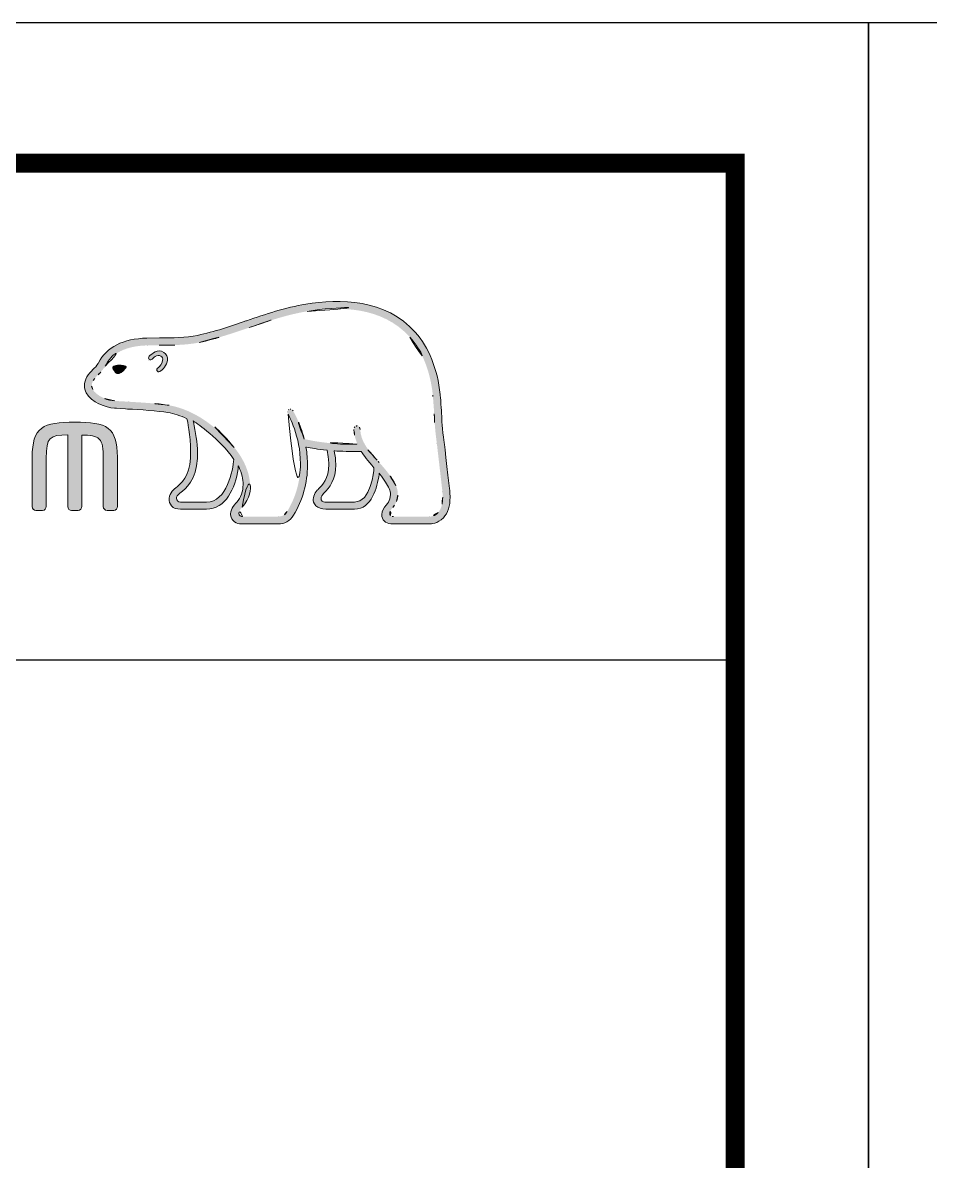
# Model space of a CAD drawing. Extents: x 16296675204 to 16296683393, y -37409618576 to -37409617244.
# Drawn here: x 16296678612.6 to 16296678684.2, y -37409617516.8 to -37409617427 of the extents above; entities that cross this region are included whole.
import ezdxf

# ---------------------------------------------------------------- set-up
doc = ezdxf.new("R2010")
doc.units = 0
doc.header["$LTSCALE"] = 10
doc.header["$MEASUREMENT"] = 0
doc.layers.get('0').update_dxf_attribs({"linetype": 'CONTINUOUS'})
doc.layers.add('레이어 1', color=7, linetype='CONTINUOUS', lineweight=0)

msp = doc.modelspace()

# ---------------------------------------------------------------- hatches: boundary and pattern name
at = {"layer": '레이어 1'}
h = msp.add_hatch(color=5, dxfattribs=at)
h.dxf.hatch_style = 1
edge = h.paths.add_edge_path(flags=16)
edge.add_spline(control_points=[(16296678645.336269, -37409617465.616783), (16296678645.05274, -37409617465.930649), (16296678644.69644, -37409617465.933456), (16296678644.681021, -37409617465.933456), (16296678644.681021, -37409617465.933456), (16296678641.826811, -37409617465.933456), (16296678641.826811, -37409617465.933456), (16296678641.721939, -37409617465.933456), (16296678641.641809, -37409617465.907173), (16296678641.58992, -37409617465.855942), (16296678641.54661, -37409617465.813507), (16296678641.52557, -37409617465.748993), (16296678641.52557, -37409617465.669029), (16296678641.52557, -37409617465.508072), (16296678641.643061, -37409617465.360077), (16296678641.767891, -37409617465.20298), (16296678641.883619, -37409617465.054298), (16296678641.993561, -37409617464.913322), (16296678642.055111, -37409617464.740082), (16296678642.21133, -37409617464.319618), (16296678642.19537, -37409617463.871094), (16296678642.00881, -37409617463.475868), (16296678641.671789, -37409617462.760818), (16296678641.171749, -37409617462.199028), (16296678640.687099, -37409617461.656174), (16296678640.687099, -37409617461.656174), (16296678640.52297, -37409617461.475922), (16296678640.52297, -37409617461.474167), (16296678639.892969, -37409617460.772118), (16296678639.241911, -37409617460.04583), (16296678639.19055, -37409617459.061127), (16296678639.178801, -37409617458.866142), (16296678639.08868, -37409617458.748306), (16296678638.96331, -37409617458.753578), (16296678638.96331, -37409617458.753578), (16296678638.77866, -37409617458.842293), (16296678638.774639, -37409617458.842293), (16296678638.724661, -37409617458.897362), (16296678638.696791, -37409617458.979393), (16296678638.696791, -37409617459.073753), (16296678638.696791, -37409617459.073753), (16296678638.69837, -37409617459.107048), (16296678638.69837, -37409617459.107407), (16296678638.723619, -37409617459.463364), (16296678638.808479, -37409617459.81263), (16296678638.957701, -37409617460.175217), (16296678638.957701, -37409617460.175217), (16296678638.97226, -37409617460.211723), (16296678638.97226, -37409617460.211723), (16296678638.97226, -37409617460.211723), (16296678638.933661, -37409617460.213097), (16296678638.933661, -37409617460.213097), (16296678637.101339, -37409617460.285713), (16296678635.304979, -37409617459.939934), (16296678634.77668, -37409617459.81263), (16296678634.45088, -37409617458.501778), (16296678633.92243, -37409617457.63279), (16296678633.89962, -37409617457.59597), (16296678633.858589, -37409617457.527939), (16296678633.793011, -37409617457.47567), (16296678633.729891, -37409617457.457443), (16296678633.729891, -37409617457.457443), (16296678633.575581, -37409617457.480583), (16296678633.55665, -37409617457.48304), (16296678633.54368, -37409617457.502327), (16296678633.51668, -37409617457.538803), (16296678633.45706, -37409617457.618767), (16296678633.45706, -37409617457.618767), (16296678633.449711, -37409617457.68293), (16296678633.449711, -37409617457.68293), (16296678633.449711, -37409617457.68293), (16296678633.49843, -37409617457.855461), (16296678633.49843, -37409617457.855461), (16296678633.53842, -37409617457.924553), (16296678634.47929, -37409617459.572769), (16296678634.47929, -37409617461.755783), (16296678634.47929, -37409617463.102386), (16296678634.12545, -37409617464.372902), (16296678633.427601, -37409617465.531578), (16296678633.260851, -37409617465.809647), (16296678633.041149, -37409617465.933456), (16296678632.714319, -37409617465.933456), (16296678632.714319, -37409617465.933456), (16296678629.90077, -37409617465.933456), (16296678629.90077, -37409617465.933456), (16296678629.807501, -37409617465.933456), (16296678629.612869, -37409617465.867867), (16296678629.612869, -37409617465.664467), (16296678629.612869, -37409617465.552254), (16296678629.71685, -37409617465.368141), (16296678629.8901, -37409617465.174217), (16296678631.06259, -37409617463.868637), (16296678630.386141, -37409617461.829399), (16296678629.261669, -37409617460.485939), (16296678628.175591, -37409617459.19017), (16296678626.40307, -37409617457.559486), (16296678624.12714, -37409617457.154442), (16296678623.32057, -37409617457.013489), (16296678621.995171, -37409617456.934937), (16296678620.92469, -37409617456.871437), (16296678620.92469, -37409617456.871437), (16296678619.84267, -37409617456.807266), (16296678619.84267, -37409617456.807266), (16296678619.287359, -37409617456.764839), (16296678618.369631, -37409617456.423286), (16296678618.090309, -37409617455.894432), (16296678617.9723, -37409617455.675262), (16296678617.98563, -37409617455.452942), (16296678618.1336, -37409617455.197304), (16296678618.226721, -37409617455.043007), (16296678618.354549, -37409617454.910439), (16296678618.515341, -37409617454.749107), (16296678618.693119, -37409617454.569221), (16296678618.876011, -37409617454.383011), (16296678619.0184, -37409617454.137527), (16296678619.0184, -37409617454.137527), (16296678619.05924, -37409617454.060738), (16296678619.05924, -37409617454.060738), (16296678619.602631, -37409617453.021309), (16296678620.722, -37409617452.472481), (16296678622.387581, -37409617452.428307), (16296678622.387581, -37409617452.428307), (16296678623.326891, -37409617452.417793), (16296678623.326891, -37409617452.417793), (16296678624.35824, -37409617452.412529), (16296678625.528481, -37409617452.406563), (16296678626.49003, -37409617452.199654), (16296678627.840509, -37409617451.909286), (16296678629.195379, -37409617451.446388), (16296678630.391041, -37409617451.038902), (16296678630.391041, -37409617451.038902), (16296678630.42926, -37409617451.026283), (16296678630.42926, -37409617451.026283), (16296678631.908091, -37409617450.520592), (16296678633.43742, -37409617449.997704), (16296678635.000759, -37409617449.743134), (16296678637.50271, -37409617449.328972), (16296678640.93852, -37409617449.342644), (16296678643.10014, -37409617451.769371), (16296678644.099251, -37409617452.892937), (16296678644.71468, -37409617454.438057), (16296678644.9265, -37409617456.362968), (16296678644.9265, -37409617456.362968), (16296678644.91844, -37409617456.356651), (16296678644.911051, -37409617456.349998), (16296678644.92824, -37409617456.388191), (16296678644.94438, -37409617456.60424), (16296678645.033449, -37409617457.828819), (16296678645.05905, -37409617458.41761), (16296678645.086069, -37409617459.02639), (16296678645.24, -37409617460.155952), (16296678645.24, -37409617460.155952), (16296678645.67626, -37409617463.933487), (16296678645.67626, -37409617463.933487), (16296678645.67626, -37409617463.933487), (16296678645.702209, -37409617464.392563), (16296678645.702209, -37409617464.392563), (16296678645.702209, -37409617464.934723), (16296678645.57947, -37409617465.346764), (16296678645.336269, -37409617465.616783)], knot_values=[0, 0, 0, 0, 1, 1, 1, 2, 2, 2, 3, 3, 3, 4, 4, 4, 5, 5, 5, 6, 6, 6, 7, 7, 7, 8, 8, 8, 9, 9, 9, 10, 10, 10, 11, 11, 11, 12, 12, 12, 13, 13, 13, 14, 14, 14, 15, 15, 15, 16, 16, 16, 17, 17, 17, 18, 18, 18, 19, 19, 19, 20, 20, 20, 21, 21, 21, 22, 22, 22, 23, 23, 23, 24, 24, 24, 25, 25, 25, 26, 26, 26, 27, 27, 27, 28, 28, 28, 29, 29, 29, 30, 30, 30, 31, 31, 31, 32, 32, 32, 33, 33, 33, 34, 34, 34, 35, 35, 35, 36, 36, 36, 37, 37, 37, 38, 38, 38, 39, 39, 39, 40, 40, 40, 41, 41, 41, 42, 42, 42, 43, 43, 43, 44, 44, 44, 45, 45, 45, 46, 46, 46, 47, 47, 47, 48, 48, 48, 49, 49, 49, 50, 50, 50, 51, 51, 51, 52, 52, 52, 53, 53, 53, 53], degree=3, periodic=0)
edge = h.paths.add_edge_path(flags=16)
edge.add_spline(control_points=[(16296678638.738171, -37409617464.800392), (16296678638.738171, -37409617464.800392), (16296678636.409809, -37409617464.800392), (16296678636.409809, -37409617464.800392), (16296678636.237619, -37409617464.800392), (16296678636.101561, -37409617464.662933), (16296678636.101561, -37409617464.487572), (16296678636.101561, -37409617464.365196), (16296678636.207821, -37409617464.209503), (16296678636.3083, -37409617464.102531), (16296678636.7819, -37409617463.649101), (16296678637.26635, -37409617463.024887), (16296678637.26635, -37409617461.839928), (16296678637.26635, -37409617461.839928), (16296678637.23637, -37409617461.301628), (16296678637.23637, -37409617461.299538), (16296678637.23637, -37409617461.299538), (16296678637.150789, -37409617460.775948), (16296678637.150789, -37409617460.775948), (16296678637.150789, -37409617460.775948), (16296678637.144831, -37409617460.742973), (16296678637.144831, -37409617460.742973), (16296678637.144831, -37409617460.742973), (16296678637.17919, -37409617460.745453), (16296678637.17919, -37409617460.745453), (16296678637.613359, -37409617460.776649), (16296678638.458151, -37409617460.823647), (16296678639.264721, -37409617460.785423), (16296678639.469509, -37409617461.111214), (16296678639.799509, -37409617461.530273), (16296678640.281349, -37409617462.088562), (16296678640.259239, -37409617462.36631), (16296678640.029209, -37409617464.800392), (16296678638.738171, -37409617464.800392)], knot_values=[0, 0, 0, 0, 1, 1, 1, 2, 2, 2, 3, 3, 3, 4, 4, 4, 5, 5, 5, 6, 6, 6, 7, 7, 7, 8, 8, 8, 9, 9, 9, 10, 10, 10, 11, 11, 11, 11], degree=3, periodic=0)
edge = h.paths.add_edge_path(flags=16)
edge.add_spline(control_points=[(16296678627.054979, -37409617464.800392), (16296678627.054979, -37409617464.800392), (16296678625.011209, -37409617464.800392), (16296678625.011209, -37409617464.800392), (16296678624.857969, -37409617464.800392), (16296678624.69313, -37409617464.674141), (16296678624.69313, -37409617464.487572), (16296678624.69313, -37409617464.374329), (16296678624.78816, -37409617464.234039), (16296678624.96142, -37409617464.09481), (16296678625.478661, -37409617463.682762), (16296678626.262449, -37409617463.059242), (16296678626.347309, -37409617461.33773), (16296678626.347309, -37409617461.33773), (16296678626.359051, -37409617460.868172), (16296678626.359051, -37409617460.868172), (16296678626.359051, -37409617460.135963), (16296678626.191259, -37409617459.2519), (16296678626.032061, -37409617458.461807), (16296678626.032061, -37409617458.461807), (16296678626.00609, -37409617458.381157), (16296678626.00609, -37409617458.381157), (16296678626.00609, -37409617458.381157), (16296678626.07308, -37409617458.433403), (16296678626.07308, -37409617458.433403), (16296678626.37781, -37409617458.62101), (16296678628.04707, -37409617459.752312), (16296678629.231689, -37409617461.423683), (16296678629.13349, -37409617462.214813), (16296678628.68742, -37409617464.800392), (16296678627.054979, -37409617464.800392)], knot_values=[0, 0, 0, 0, 1, 1, 1, 2, 2, 2, 3, 3, 3, 4, 4, 4, 5, 5, 5, 6, 6, 6, 7, 7, 7, 8, 8, 8, 9, 9, 9, 10, 10, 10, 10], degree=3, periodic=0)
edge = h.paths.add_edge_path()
edge.add_spline(control_points=[(16296678646.253139, -37409617463.87635), (16296678646.25242, -37409617463.871094), (16296678645.818979, -37409617460.0774), (16296678645.818979, -37409617460.0774), (16296678645.658529, -37409617458.943642), (16296678645.635389, -37409617458.339058), (16296678645.614531, -37409617457.803223), (16296678645.614531, -37409617457.803223), (16296678645.50724, -37409617456.305443), (16296678645.50724, -37409617456.30439), (16296678645.27894, -37409617454.254311), (16296678644.61545, -37409617452.598381), (16296678643.534281, -37409617451.387466), (16296678641.19874, -37409617448.763298), (16296678637.55286, -37409617448.735588), (16296678634.904499, -37409617449.172203), (16296678633.28031, -37409617449.440826), (16296678631.72784, -37409617449.970734), (16296678630.2269, -37409617450.484123), (16296678630.2269, -37409617450.484123), (16296678630.17853, -37409617450.501289), (16296678630.17853, -37409617450.501289), (16296678629.00515, -37409617450.901413), (16296678627.67359, -37409617451.356972), (16296678626.366949, -37409617451.635384), (16296678625.46921, -37409617451.827217), (16296678624.344919, -37409617451.835991), (16296678623.35177, -37409617451.841263), (16296678623.35177, -37409617451.841263), (16296678622.368811, -37409617451.853172), (16296678622.368811, -37409617451.853172), (16296678620.48004, -37409617451.899818), (16296678619.193541, -37409617452.553864), (16296678618.543739, -37409617453.796318), (16296678618.543739, -37409617453.796318), (16296678618.51446, -37409617453.849953), (16296678618.51446, -37409617453.849953), (16296678618.406969, -37409617454.038292), (16296678618.247589, -37409617454.198196), (16296678618.10486, -37409617454.341293), (16296678617.94758, -37409617454.499786), (16296678617.770309, -37409617454.677567), (16296678617.634951, -37409617454.907623), (16296678617.499041, -37409617455.138039), (16296678617.4305, -37409617455.371582), (16296678617.4305, -37409617455.600922), (16296678617.4305, -37409617455.7938), (16296678617.47888, -37409617455.98317), (16296678617.57604, -37409617456.164124), (16296678617.97756, -37409617456.92231), (16296678619.1229, -37409617457.331543), (16296678619.80636, -37409617457.380287), (16296678619.80636, -37409617457.380287), (16296678620.812469, -37409617457.44342), (16296678620.8365, -37409617457.445518), (16296678621.84244, -37409617457.502327), (16296678623.220091, -37409617457.581932), (16296678624.024389, -37409617457.723961), (16296678624.494671, -37409617457.807083), (16296678625.0291, -37409617457.975754), (16296678625.52145, -37409617458.207558), (16296678625.55652, -37409617458.335213), (16296678625.81216, -37409617459.471779), (16296678625.81216, -37409617460.868881), (16296678625.81216, -37409617460.868881), (16296678625.8013, -37409617461.312157), (16296678625.8013, -37409617461.312157), (16296678625.727131, -37409617462.785362), (16296678625.08486, -37409617463.300163), (16296678624.614241, -37409617463.676804), (16296678624.56653, -37409617463.714333), (16296678624.147129, -37409617464.062553), (16296678624.116961, -37409617464.481621), (16296678624.095579, -37409617464.718681), (16296678624.16342, -37409617464.934723), (16296678624.30739, -37409617465.090057), (16296678624.46343, -37409617465.258377), (16296678624.70068, -37409617465.34359), (16296678625.011209, -37409617465.34359), (16296678625.011209, -37409617465.34359), (16296678627.054979, -37409617465.34359), (16296678627.054979, -37409617465.34359), (16296678628.584681, -37409617465.34359), (16296678629.34144, -37409617463.696449), (16296678629.571659, -37409617462.153427), (16296678629.571659, -37409617462.153427), (16296678629.576401, -37409617461.936363), (16296678629.576401, -37409617461.936363), (16296678629.576401, -37409617461.936363), (16296678629.63954, -37409617462.045067), (16296678629.63954, -37409617462.045067), (16296678629.83572, -37409617462.481667), (16296678629.953751, -37409617463.003487), (16296678629.953751, -37409617463.396591), (16296678629.953751, -37409617463.948227), (16296678629.782949, -37409617464.430077), (16296678629.458561, -37409617464.789162), (16296678629.37669, -37409617464.870193), (16296678628.967621, -37409617465.294151), (16296678628.967621, -37409617465.71743), (16296678628.967621, -37409617465.71743), (16296678628.9713, -37409617465.787216), (16296678628.9713, -37409617465.787216), (16296678629.029329, -37409617466.2873), (16296678629.434019, -37409617466.510674), (16296678629.80995, -37409617466.510674), (16296678629.80995, -37409617466.510674), (16296678632.714319, -37409617466.510674), (16296678632.714319, -37409617466.510674), (16296678633.238581, -37409617466.510674), (16296678633.65641, -37409617466.274651), (16296678633.92486, -37409617465.829308), (16296678634.66395, -37409617464.602257), (16296678635.038469, -37409617463.269661), (16296678635.038469, -37409617461.869728), (16296678635.038469, -37409617461.432777), (16296678634.997259, -37409617460.966377), (16296678634.916599, -37409617460.48243), (16296678634.916599, -37409617460.48243), (16296678634.90959, -37409617460.443863), (16296678634.90959, -37409617460.443863), (16296678634.90959, -37409617460.443863), (16296678634.94816, -37409617460.451927), (16296678634.94816, -37409617460.451927), (16296678635.297609, -37409617460.5196), (16296678635.85976, -37409617460.617088), (16296678636.554449, -37409617460.692131), (16296678636.554449, -37409617460.692131), (16296678636.57464, -37409617460.694603), (16296678636.57464, -37409617460.694603), (16296678636.57464, -37409617460.694603), (16296678636.6681, -37409617461.226936), (16296678636.6681, -37409617461.226936), (16296678636.6681, -37409617461.226936), (16296678636.688589, -37409617461.353172), (16296678636.688589, -37409617461.355278), (16296678636.688589, -37409617461.355278), (16296678636.716311, -37409617461.826263), (16296678636.716311, -37409617461.826263), (16296678636.716311, -37409617462.956512), (16296678636.20289, -37409617463.448158), (16296678635.92692, -37409617463.711868), (16296678635.92305, -37409617463.715393), (16296678635.53801, -37409617464.106728), (16296678635.496281, -37409617464.453911), (16296678635.496281, -37409617464.453911), (16296678635.48295, -37409617464.560532), (16296678635.48295, -37409617464.560532), (16296678635.48295, -37409617464.669594), (16296678635.511, -37409617464.883507), (16296678635.701771, -37409617465.080597), (16296678635.869761, -37409617465.255592), (16296678636.129789, -37409617465.34359), (16296678636.475559, -37409617465.34359), (16296678636.475559, -37409617465.34359), (16296678638.738171, -37409617465.34359), (16296678638.738171, -37409617465.34359), (16296678640.11232, -37409617465.34359), (16296678640.525949, -37409617463.596497), (16296678640.692699, -37409617462.617393), (16296678640.692699, -37409617462.617393), (16296678640.70043, -37409617462.516403), (16296678640.70043, -37409617462.516403), (16296678640.70043, -37409617462.516403), (16296678640.75477, -37409617462.590393), (16296678640.75477, -37409617462.590393), (16296678641.07163, -37409617462.995079), (16296678641.349529, -37409617463.445), (16296678641.483299, -37409617463.724861), (16296678641.553619, -37409617463.870377), (16296678641.591499, -37409617464.032051), (16296678641.591499, -37409617464.194069), (16296678641.591499, -37409617464.194069), (16296678641.5403, -37409617464.521599), (16296678641.5403, -37409617464.521599), (16296678641.48735, -37409617464.699387), (16296678641.366011, -37409617464.863167), (16296678641.247311, -37409617465.021683), (16296678641.073179, -37409617465.247864), (16296678640.893629, -37409617465.482468), (16296678640.893629, -37409617465.767227), (16296678640.893629, -37409617465.767227), (16296678640.91048, -37409617465.923981), (16296678640.91048, -37409617465.923981), (16296678640.993219, -37409617466.302017), (16296678641.299561, -37409617466.510674), (16296678641.772449, -37409617466.510674), (16296678641.772449, -37409617466.510674), (16296678644.679621, -37409617466.510674), (16296678644.679621, -37409617466.510674), (16296678644.743429, -37409617466.510674), (16296678645.31155, -37409617466.496651), (16296678645.75655, -37409617466.01516), (16296678646.11179, -37409617465.63047), (16296678646.28434, -37409617465.101624), (16296678646.28434, -37409617464.399559), (16296678646.28434, -37409617464.399559), (16296678646.253481, -37409617463.878799), (16296678646.253139, -37409617463.87635)], knot_values=[0, 0, 0, 0, 1, 1, 1, 2, 2, 2, 3, 3, 3, 4, 4, 4, 5, 5, 5, 6, 6, 6, 7, 7, 7, 8, 8, 8, 9, 9, 9, 10, 10, 10, 11, 11, 11, 12, 12, 12, 13, 13, 13, 14, 14, 14, 15, 15, 15, 16, 16, 16, 17, 17, 17, 18, 18, 18, 19, 19, 19, 20, 20, 20, 21, 21, 21, 22, 22, 22, 23, 23, 23, 24, 24, 24, 25, 25, 25, 26, 26, 26, 27, 27, 27, 28, 28, 28, 29, 29, 29, 30, 30, 30, 31, 31, 31, 32, 32, 32, 33, 33, 33, 34, 34, 34, 35, 35, 35, 36, 36, 36, 37, 37, 37, 38, 38, 38, 39, 39, 39, 40, 40, 40, 41, 41, 41, 42, 42, 42, 43, 43, 43, 44, 44, 44, 45, 45, 45, 46, 46, 46, 47, 47, 47, 48, 48, 48, 49, 49, 49, 50, 50, 50, 51, 51, 51, 52, 52, 52, 53, 53, 53, 54, 54, 54, 55, 55, 55, 56, 56, 56, 57, 57, 57, 58, 58, 58, 59, 59, 59, 60, 60, 60, 61, 61, 61, 62, 62, 62, 63, 63, 63, 64, 64, 64, 65, 65, 65, 66, 66, 66, 66], degree=3, periodic=0)
edge = h.paths.add_edge_path(flags=0)
edge.add_spline(control_points=[(16296678619.75692, -37409617454.065277), (16296678619.75692, -37409617454.065277), (16296678620.17985, -37409617453.874168), (16296678620.703779, -37409617454.076157), (16296678620.703779, -37409617454.076157), (16296678620.768641, -37409617454.103859), (16296678620.68413, -37409617454.22345), (16296678620.42901, -37409617454.566406), (16296678620.17757, -37409617454.640419), (16296678620.17757, -37409617454.640419), (16296678620.17757, -37409617454.640419), (16296678619.995399, -37409617454.704582), (16296678619.893, -37409617454.580437), (16296678619.68609, -37409617454.337784), (16296678619.679779, -37409617454.196449), (16296678619.679779, -37409617454.196449), (16296678619.679779, -37409617454.196449), (16296678619.658381, -37409617454.091591), (16296678619.75692, -37409617454.065277)], knot_values=[0, 0, 0, 0, 1, 1, 1, 2, 2, 2, 3, 3, 3, 4, 4, 4, 5, 5, 5, 6, 6, 6, 6], degree=3, periodic=0)
edge = h.paths.add_edge_path(flags=0)
edge.add_spline(control_points=[(16296678622.54784, -37409617453.287483), (16296678622.484529, -37409617453.35656), (16296678622.47963, -37409617453.471588), (16296678622.54784, -37409617453.532249), (16296678622.61307, -37409617453.591164), (16296678622.726151, -37409617453.575737), (16296678622.78928, -37409617453.50631), (16296678622.82295, -37409617453.471588), (16296678623.17013, -37409617453.059532), (16296678623.46961, -37409617453.270287), (16296678623.57901, -37409617453.348846), (16296678623.62426, -37409617453.460373), (16296678623.60813, -37409617453.604477), (16296678623.582529, -37409617453.835579), (16296678623.38212, -37409617454.097908), (16296678623.24202, -37409617454.187683), (16296678623.163639, -37409617454.235367), (16296678623.111919, -37409617454.337784), (16296678623.14908, -37409617454.42054), (16296678623.185909, -37409617454.502937), (16296678623.29076, -37409617454.527496), (16296678623.37492, -37409617454.488213), (16296678623.62565, -37409617454.368279), (16296678623.941811, -37409617453.967796), (16296678623.985121, -37409617453.59433), (16296678624.013861, -37409617453.334122), (16296678623.897091, -37409617453.121597), (16296678623.689131, -37409617452.978188), (16296678623.24202, -37409617452.660812), (16296678622.73527, -37409617453.085472), (16296678622.54784, -37409617453.287483)], knot_values=[0, 0, 0, 0, 1, 1, 1, 2, 2, 2, 3, 3, 3, 4, 4, 4, 5, 5, 5, 6, 6, 6, 7, 7, 7, 8, 8, 8, 9, 9, 9, 10, 10, 10, 10], degree=3, periodic=0)
edge = h.paths.add_edge_path(flags=0)
edge.add_spline(control_points=[(16296678622.490669, -37409617453.59713), (16296678622.490669, -37409617453.59713), (16296678622.490669, -37409617453.59713), (16296678622.490669, -37409617453.59713), (16296678622.490669, -37409617453.59713), (16296678622.490669, -37409617453.59713), (16296678622.490669, -37409617453.59713)], knot_values=[0, 0, 0, 0, 1, 1, 1, 2, 2, 2, 2], degree=3, periodic=0)
h = msp.add_hatch(color=5, dxfattribs=at)
h.dxf.hatch_style = 2
edge = h.paths.add_edge_path()
edge.add_spline(control_points=[(16296678622.54784, -37409617453.287483), (16296678622.484529, -37409617453.35656), (16296678622.47963, -37409617453.471588), (16296678622.54784, -37409617453.532249), (16296678622.61307, -37409617453.591164), (16296678622.726151, -37409617453.575737), (16296678622.78928, -37409617453.50631), (16296678622.82295, -37409617453.471588), (16296678623.17013, -37409617453.059532), (16296678623.46961, -37409617453.270287), (16296678623.57901, -37409617453.348846), (16296678623.62426, -37409617453.460373), (16296678623.60813, -37409617453.604477), (16296678623.582529, -37409617453.835579), (16296678623.38212, -37409617454.097908), (16296678623.24202, -37409617454.187683), (16296678623.163639, -37409617454.235367), (16296678623.111919, -37409617454.337784), (16296678623.14908, -37409617454.42054), (16296678623.185909, -37409617454.502937), (16296678623.29076, -37409617454.527496), (16296678623.37492, -37409617454.488213), (16296678623.62565, -37409617454.368279), (16296678623.941811, -37409617453.967796), (16296678623.985121, -37409617453.59433), (16296678624.013861, -37409617453.334122), (16296678623.897091, -37409617453.121597), (16296678623.689131, -37409617452.978188), (16296678623.24202, -37409617452.660812), (16296678622.73527, -37409617453.085472), (16296678622.54784, -37409617453.287483)], knot_values=[0, 0, 0, 0, 1, 1, 1, 2, 2, 2, 3, 3, 3, 4, 4, 4, 5, 5, 5, 6, 6, 6, 7, 7, 7, 8, 8, 8, 9, 9, 9, 10, 10, 10, 10], degree=3, periodic=0)
h = msp.add_hatch(color=5, dxfattribs=at)
h.dxf.hatch_style = 2
edge = h.paths.add_edge_path()
edge.add_spline(control_points=[(16296678619.75692, -37409617454.065277), (16296678619.75692, -37409617454.065277), (16296678620.17985, -37409617453.874168), (16296678620.703779, -37409617454.076157), (16296678620.703779, -37409617454.076157), (16296678620.768641, -37409617454.103859), (16296678620.68413, -37409617454.22345), (16296678620.42901, -37409617454.566406), (16296678620.17757, -37409617454.640419), (16296678620.17757, -37409617454.640419), (16296678620.17757, -37409617454.640419), (16296678619.995399, -37409617454.704582), (16296678619.893, -37409617454.580437), (16296678619.68609, -37409617454.337784), (16296678619.679779, -37409617454.196449), (16296678619.679779, -37409617454.196449), (16296678619.679779, -37409617454.196449), (16296678619.658381, -37409617454.091591), (16296678619.75692, -37409617454.065277)], knot_values=[0, 0, 0, 0, 1, 1, 1, 2, 2, 2, 3, 3, 3, 4, 4, 4, 5, 5, 5, 6, 6, 6, 6], degree=3, periodic=0)
h = msp.add_hatch(color=5, dxfattribs=at)
h.dxf.hatch_style = 2
edge = h.paths.add_edge_path()
edge.add_spline(control_points=[(16296678613.311741, -37409617461.239906), (16296678613.311741, -37409617461.239906), (16296678613.311741, -37409617465.139519), (16296678613.311741, -37409617465.139519), (16296678613.311741, -37409617465.308167), (16296678613.444281, -37409617465.44529), (16296678613.607, -37409617465.44529), (16296678613.607, -37409617465.44529), (16296678614.128811, -37409617465.44529), (16296678614.128811, -37409617465.44529), (16296678614.31292, -37409617465.44529), (16296678614.42304, -37409617465.290298), (16296678614.42304, -37409617465.139519), (16296678614.42304, -37409617465.139519), (16296678614.42304, -37409617461.336342), (16296678614.42304, -37409617461.336342), (16296678614.42304, -37409617459.659378), (16296678614.707451, -37409617459.496323), (16296678616.125601, -37409617459.492447), (16296678616.125601, -37409617459.595573), (16296678616.125601, -37409617465.139519), (16296678616.125601, -37409617465.139519), (16296678616.125601, -37409617465.314499), (16296678616.251499, -37409617465.44529), (16296678616.418421, -37409617465.44529), (16296678616.418421, -37409617465.44529), (16296678616.931129, -37409617465.44529), (16296678616.931129, -37409617465.44529), (16296678617.114519, -37409617465.44529), (16296678617.22431, -37409617465.290298), (16296678617.22431, -37409617465.139519), (16296678617.22431, -37409617465.139519), (16296678617.22431, -37409617459.61274), (16296678617.22431, -37409617459.503326), (16296678617.887791, -37409617459.505783), (16296678618.353849, -37409617459.560493), (16296678618.606171, -37409617459.81263), (16296678618.871969, -37409617460.078087), (16296678618.92388, -37409617460.573257), (16296678618.92388, -37409617461.336342), (16296678618.92388, -37409617461.336342), (16296678618.92388, -37409617465.139519), (16296678618.92388, -37409617465.139519), (16296678618.92388, -37409617465.305038), (16296678619.059429, -37409617465.44529), (16296678619.21969, -37409617465.44529), (16296678619.21969, -37409617465.44529), (16296678619.743959, -37409617465.44529), (16296678619.743959, -37409617465.44529), (16296678619.925779, -37409617465.44529), (16296678620.03817, -37409617465.286789), (16296678620.03817, -37409617465.139519), (16296678620.03817, -37409617465.139519), (16296678620.03817, -37409617461.239906), (16296678620.03817, -37409617461.239906), (16296678620.03817, -37409617458.87632), (16296678619.200041, -37409617458.475822), (16296678616.681089, -37409617458.475822), (16296678614.153009, -37409617458.475822), (16296678613.311741, -37409617458.87632), (16296678613.311741, -37409617461.239906)], knot_values=[0, 0, 0, 0, 1, 1, 1, 2, 2, 2, 3, 3, 3, 4, 4, 4, 5, 5, 5, 6, 6, 6, 7, 7, 7, 8, 8, 8, 9, 9, 9, 10, 10, 10, 11, 11, 11, 12, 12, 12, 13, 13, 13, 14, 14, 14, 15, 15, 15, 16, 16, 16, 17, 17, 17, 18, 18, 18, 19, 19, 19, 20, 20, 20, 20], degree=3, periodic=0)

# ---------------------------------------------------------------- linework, layer by layer
at = {"color": 5}
msp.add_line((16296678626.96442, -37409617465.34359), (16296678626.96442, -37409617465.34359), dxfattribs=at)
at = {"color": 5, "ltscale": 40}
msp.add_line((16296678668.77467, -37409617477.245888), (16296678564.731569, -37409617477.245888), dxfattribs=at)
at = {"ltscale": 0.5}
for points in [[(16296678028.306351, -37409617903.983459), (16296678679.306351, -37409617903.983459), (16296678679.306351, -37409617426.983459), (16296678028.306351, -37409617426.983459)], [(16296678679.306351, -37409617903.983459), (16296679330.306351, -37409617903.983459), (16296679330.306351, -37409617426.983459), (16296678679.306351, -37409617426.983459)]]:
    msp.add_lwpolyline(points, close=True, dxfattribs=at)
at = {"color": 5, "linetype": 'ByBlock', "lineweight": 200, "const_width": 1.5}
msp.add_lwpolyline([(16296678038.774549, -37409617883.558739), (16296678668.774549, -37409617883.558739), (16296678668.774549, -37409617438.058739), (16296678038.774549, -37409617438.058739)], close=True, dxfattribs=at)
at = {"layer": '레이어 1', "color": 5}
for points, knots in [([(16296678646.253139, -37409617463.87635), (16296678646.25242, -37409617463.871094), (16296678645.818979, -37409617460.0774), (16296678645.818979, -37409617460.0774), (16296678645.658529, -37409617458.943642), (16296678645.635389, -37409617458.339058), (16296678645.614531, -37409617457.803223), (16296678645.614531, -37409617457.803223), (16296678645.50724, -37409617456.305443), (16296678645.50724, -37409617456.30439), (16296678645.27894, -37409617454.254311), (16296678644.61545, -37409617452.598381), (16296678643.534281, -37409617451.387466), (16296678641.19874, -37409617448.763298), (16296678637.55286, -37409617448.735588), (16296678634.904499, -37409617449.172203), (16296678633.28031, -37409617449.440826), (16296678631.72784, -37409617449.970734), (16296678630.2269, -37409617450.484123), (16296678630.2269, -37409617450.484123), (16296678630.17853, -37409617450.501289), (16296678630.17853, -37409617450.501289), (16296678629.00515, -37409617450.901413), (16296678627.67359, -37409617451.356972), (16296678626.366949, -37409617451.635384), (16296678625.46921, -37409617451.827217), (16296678624.344919, -37409617451.835991), (16296678623.35177, -37409617451.841263), (16296678623.35177, -37409617451.841263), (16296678622.368811, -37409617451.853172), (16296678622.368811, -37409617451.853172), (16296678620.48004, -37409617451.899818), (16296678619.193541, -37409617452.553864), (16296678618.543739, -37409617453.796318), (16296678618.543739, -37409617453.796318), (16296678618.51446, -37409617453.849953), (16296678618.51446, -37409617453.849953), (16296678618.406969, -37409617454.038292), (16296678618.247589, -37409617454.198196), (16296678618.10486, -37409617454.341293), (16296678617.94758, -37409617454.499786), (16296678617.770309, -37409617454.677567), (16296678617.634951, -37409617454.907623), (16296678617.499041, -37409617455.138039), (16296678617.4305, -37409617455.371582), (16296678617.4305, -37409617455.600922), (16296678617.4305, -37409617455.7938), (16296678617.47888, -37409617455.98317), (16296678617.57604, -37409617456.164124), (16296678617.97756, -37409617456.92231), (16296678619.1229, -37409617457.331543), (16296678619.80636, -37409617457.380287), (16296678619.80636, -37409617457.380287), (16296678620.812469, -37409617457.44342), (16296678620.8365, -37409617457.445518), (16296678621.84244, -37409617457.502327), (16296678623.220091, -37409617457.581932), (16296678624.024389, -37409617457.723961), (16296678624.494671, -37409617457.807083), (16296678625.0291, -37409617457.975754), (16296678625.52145, -37409617458.207558), (16296678625.55652, -37409617458.335213), (16296678625.81216, -37409617459.471779), (16296678625.81216, -37409617460.868881), (16296678625.81216, -37409617460.868881), (16296678625.8013, -37409617461.312157), (16296678625.8013, -37409617461.312157), (16296678625.727131, -37409617462.785362), (16296678625.08486, -37409617463.300163), (16296678624.614241, -37409617463.676804), (16296678624.56653, -37409617463.714333), (16296678624.147129, -37409617464.062553), (16296678624.116961, -37409617464.481621), (16296678624.095579, -37409617464.718681), (16296678624.16342, -37409617464.934723), (16296678624.30739, -37409617465.090057), (16296678624.46343, -37409617465.258377), (16296678624.70068, -37409617465.34359), (16296678625.011209, -37409617465.34359), (16296678625.011209, -37409617465.34359), (16296678627.054979, -37409617465.34359), (16296678627.054979, -37409617465.34359), (16296678628.584681, -37409617465.34359), (16296678629.34144, -37409617463.696449), (16296678629.571659, -37409617462.153427), (16296678629.571659, -37409617462.153427), (16296678629.576401, -37409617461.936363), (16296678629.576401, -37409617461.936363), (16296678629.576401, -37409617461.936363), (16296678629.63954, -37409617462.045067), (16296678629.63954, -37409617462.045067), (16296678629.83572, -37409617462.481667), (16296678629.953751, -37409617463.003487), (16296678629.953751, -37409617463.396591), (16296678629.953751, -37409617463.948227), (16296678629.782949, -37409617464.430077), (16296678629.458561, -37409617464.789162), (16296678629.37669, -37409617464.870193), (16296678628.967621, -37409617465.294151), (16296678628.967621, -37409617465.71743), (16296678628.967621, -37409617465.71743), (16296678628.9713, -37409617465.787216), (16296678628.9713, -37409617465.787216), (16296678629.029329, -37409617466.2873), (16296678629.434019, -37409617466.510674), (16296678629.80995, -37409617466.510674), (16296678629.80995, -37409617466.510674), (16296678632.714319, -37409617466.510674), (16296678632.714319, -37409617466.510674), (16296678633.238581, -37409617466.510674), (16296678633.65641, -37409617466.274651), (16296678633.92486, -37409617465.829308), (16296678634.66395, -37409617464.602257), (16296678635.038469, -37409617463.269661), (16296678635.038469, -37409617461.869728), (16296678635.038469, -37409617461.432777), (16296678634.997259, -37409617460.966377), (16296678634.916599, -37409617460.48243), (16296678634.916599, -37409617460.48243), (16296678634.90959, -37409617460.443863), (16296678634.90959, -37409617460.443863), (16296678634.90959, -37409617460.443863), (16296678634.94816, -37409617460.451927), (16296678634.94816, -37409617460.451927), (16296678635.297609, -37409617460.5196), (16296678635.85976, -37409617460.617088), (16296678636.554449, -37409617460.692131), (16296678636.554449, -37409617460.692131), (16296678636.57464, -37409617460.694603), (16296678636.57464, -37409617460.694603), (16296678636.57464, -37409617460.694603), (16296678636.6681, -37409617461.226936), (16296678636.6681, -37409617461.226936), (16296678636.6681, -37409617461.226936), (16296678636.688589, -37409617461.353172), (16296678636.688589, -37409617461.355278), (16296678636.688589, -37409617461.355278), (16296678636.716311, -37409617461.826263), (16296678636.716311, -37409617461.826263), (16296678636.716311, -37409617462.956512), (16296678636.20289, -37409617463.448158), (16296678635.92692, -37409617463.711868), (16296678635.92305, -37409617463.715393), (16296678635.53801, -37409617464.106728), (16296678635.496281, -37409617464.453911), (16296678635.496281, -37409617464.453911), (16296678635.48295, -37409617464.560532), (16296678635.48295, -37409617464.560532), (16296678635.48295, -37409617464.669594), (16296678635.511, -37409617464.883507), (16296678635.701771, -37409617465.080597), (16296678635.869761, -37409617465.255592), (16296678636.129789, -37409617465.34359), (16296678636.475559, -37409617465.34359), (16296678636.475559, -37409617465.34359), (16296678638.738171, -37409617465.34359), (16296678638.738171, -37409617465.34359), (16296678640.11232, -37409617465.34359), (16296678640.525949, -37409617463.596497), (16296678640.692699, -37409617462.617393), (16296678640.692699, -37409617462.617393), (16296678640.70043, -37409617462.516403), (16296678640.70043, -37409617462.516403), (16296678640.70043, -37409617462.516403), (16296678640.75477, -37409617462.590393), (16296678640.75477, -37409617462.590393), (16296678641.07163, -37409617462.995079), (16296678641.349529, -37409617463.445), (16296678641.483299, -37409617463.724861), (16296678641.553619, -37409617463.870377), (16296678641.591499, -37409617464.032051), (16296678641.591499, -37409617464.194069), (16296678641.591499, -37409617464.194069), (16296678641.5403, -37409617464.521599), (16296678641.5403, -37409617464.521599), (16296678641.48735, -37409617464.699387), (16296678641.366011, -37409617464.863167), (16296678641.247311, -37409617465.021683), (16296678641.073179, -37409617465.247864), (16296678640.893629, -37409617465.482468), (16296678640.893629, -37409617465.767227), (16296678640.893629, -37409617465.767227), (16296678640.91048, -37409617465.923981), (16296678640.91048, -37409617465.923981), (16296678640.993219, -37409617466.302017), (16296678641.299561, -37409617466.510674), (16296678641.772449, -37409617466.510674), (16296678641.772449, -37409617466.510674), (16296678644.679621, -37409617466.510674), (16296678644.679621, -37409617466.510674), (16296678644.743429, -37409617466.510674), (16296678645.31155, -37409617466.496651), (16296678645.75655, -37409617466.01516), (16296678646.11179, -37409617465.63047), (16296678646.28434, -37409617465.101624), (16296678646.28434, -37409617464.399559), (16296678646.28434, -37409617464.399559), (16296678646.253481, -37409617463.878799), (16296678646.253139, -37409617463.87635)], [0, 0, 0, 0, 1, 1, 1, 2, 2, 2, 3, 3, 3, 4, 4, 4, 5, 5, 5, 6, 6, 6, 7, 7, 7, 8, 8, 8, 9, 9, 9, 10, 10, 10, 11, 11, 11, 12, 12, 12, 13, 13, 13, 14, 14, 14, 15, 15, 15, 16, 16, 16, 17, 17, 17, 18, 18, 18, 19, 19, 19, 20, 20, 20, 21, 21, 21, 22, 22, 22, 23, 23, 23, 24, 24, 24, 25, 25, 25, 26, 26, 26, 27, 27, 27, 28, 28, 28, 29, 29, 29, 30, 30, 30, 31, 31, 31, 32, 32, 32, 33, 33, 33, 34, 34, 34, 35, 35, 35, 36, 36, 36, 37, 37, 37, 38, 38, 38, 39, 39, 39, 40, 40, 40, 41, 41, 41, 42, 42, 42, 43, 43, 43, 44, 44, 44, 45, 45, 45, 46, 46, 46, 47, 47, 47, 48, 48, 48, 49, 49, 49, 50, 50, 50, 51, 51, 51, 52, 52, 52, 53, 53, 53, 54, 54, 54, 55, 55, 55, 56, 56, 56, 57, 57, 57, 58, 58, 58, 59, 59, 59, 60, 60, 60, 61, 61, 61, 62, 62, 62, 63, 63, 63, 64, 64, 64, 65, 65, 65, 66, 66, 66, 66]), ([(16296678622.54784, -37409617453.287483), (16296678622.484529, -37409617453.35656), (16296678622.47963, -37409617453.471588), (16296678622.54784, -37409617453.532249), (16296678622.61307, -37409617453.591164), (16296678622.726151, -37409617453.575737), (16296678622.78928, -37409617453.50631), (16296678622.82295, -37409617453.471588), (16296678623.17013, -37409617453.059532), (16296678623.46961, -37409617453.270287), (16296678623.57901, -37409617453.348846), (16296678623.62426, -37409617453.460373), (16296678623.60813, -37409617453.604477), (16296678623.582529, -37409617453.835579), (16296678623.38212, -37409617454.097908), (16296678623.24202, -37409617454.187683), (16296678623.163639, -37409617454.235367), (16296678623.111919, -37409617454.337784), (16296678623.14908, -37409617454.42054), (16296678623.185909, -37409617454.502937), (16296678623.29076, -37409617454.527496), (16296678623.37492, -37409617454.488213), (16296678623.62565, -37409617454.368279), (16296678623.941811, -37409617453.967796), (16296678623.985121, -37409617453.59433), (16296678624.013861, -37409617453.334122), (16296678623.897091, -37409617453.121597), (16296678623.689131, -37409617452.978188), (16296678623.24202, -37409617452.660812), (16296678622.73527, -37409617453.085472), (16296678622.54784, -37409617453.287483)], [0, 0, 0, 0, 1, 1, 1, 2, 2, 2, 3, 3, 3, 4, 4, 4, 5, 5, 5, 6, 6, 6, 7, 7, 7, 8, 8, 8, 9, 9, 9, 10, 10, 10, 10]), ([(16296678622.490669, -37409617453.59713), (16296678622.490669, -37409617453.59713), (16296678622.490669, -37409617453.59713), (16296678622.490669, -37409617453.59713), (16296678622.490669, -37409617453.59713), (16296678622.490669, -37409617453.59713), (16296678622.490669, -37409617453.59713)], [0, 0, 0, 0, 1, 1, 1, 2, 2, 2, 2]), ([(16296678619.75692, -37409617454.065277), (16296678619.75692, -37409617454.065277), (16296678620.17985, -37409617453.874168), (16296678620.703779, -37409617454.076157), (16296678620.703779, -37409617454.076157), (16296678620.768641, -37409617454.103859), (16296678620.68413, -37409617454.22345), (16296678620.42901, -37409617454.566406), (16296678620.17757, -37409617454.640419), (16296678620.17757, -37409617454.640419), (16296678620.17757, -37409617454.640419), (16296678619.995399, -37409617454.704582), (16296678619.893, -37409617454.580437), (16296678619.68609, -37409617454.337784), (16296678619.679779, -37409617454.196449), (16296678619.679779, -37409617454.196449), (16296678619.679779, -37409617454.196449), (16296678619.658381, -37409617454.091591), (16296678619.75692, -37409617454.065277)], [0, 0, 0, 0, 1, 1, 1, 2, 2, 2, 3, 3, 3, 4, 4, 4, 5, 5, 5, 6, 6, 6, 6]), ([(16296678633.49843, -37409617457.855461), (16296678633.53842, -37409617457.924553), (16296678634.47929, -37409617459.572769), (16296678634.47929, -37409617461.755783), (16296678634.47929, -37409617463.102386), (16296678634.12545, -37409617464.372902), (16296678633.427601, -37409617465.531578)], [24, 24, 24, 24, 25, 25, 25, 26, 26, 26, 26]), ([(16296678613.311741, -37409617461.239906), (16296678613.311741, -37409617461.239906), (16296678613.311741, -37409617465.139519), (16296678613.311741, -37409617465.139519), (16296678613.311741, -37409617465.308167), (16296678613.444281, -37409617465.44529), (16296678613.607, -37409617465.44529), (16296678613.607, -37409617465.44529), (16296678614.128811, -37409617465.44529), (16296678614.128811, -37409617465.44529), (16296678614.31292, -37409617465.44529), (16296678614.42304, -37409617465.290298), (16296678614.42304, -37409617465.139519), (16296678614.42304, -37409617465.139519), (16296678614.42304, -37409617461.336342), (16296678614.42304, -37409617461.336342), (16296678614.42304, -37409617459.659378), (16296678614.707451, -37409617459.496323), (16296678616.125601, -37409617459.492447), (16296678616.125601, -37409617459.595573), (16296678616.125601, -37409617465.139519), (16296678616.125601, -37409617465.139519), (16296678616.125601, -37409617465.314499), (16296678616.251499, -37409617465.44529), (16296678616.418421, -37409617465.44529), (16296678616.418421, -37409617465.44529), (16296678616.931129, -37409617465.44529), (16296678616.931129, -37409617465.44529), (16296678617.114519, -37409617465.44529), (16296678617.22431, -37409617465.290298), (16296678617.22431, -37409617465.139519), (16296678617.22431, -37409617465.139519), (16296678617.22431, -37409617459.61274), (16296678617.22431, -37409617459.503326), (16296678617.887791, -37409617459.505783), (16296678618.353849, -37409617459.560493), (16296678618.606171, -37409617459.81263), (16296678618.871969, -37409617460.078087), (16296678618.92388, -37409617460.573257), (16296678618.92388, -37409617461.336342), (16296678618.92388, -37409617461.336342), (16296678618.92388, -37409617465.139519), (16296678618.92388, -37409617465.139519), (16296678618.92388, -37409617465.305038), (16296678619.059429, -37409617465.44529), (16296678619.21969, -37409617465.44529), (16296678619.21969, -37409617465.44529), (16296678619.743959, -37409617465.44529), (16296678619.743959, -37409617465.44529), (16296678619.925779, -37409617465.44529), (16296678620.03817, -37409617465.286789), (16296678620.03817, -37409617465.139519), (16296678620.03817, -37409617465.139519), (16296678620.03817, -37409617461.239906), (16296678620.03817, -37409617461.239906), (16296678620.03817, -37409617458.87632), (16296678619.200041, -37409617458.475822), (16296678616.681089, -37409617458.475822), (16296678614.153009, -37409617458.475822), (16296678613.311741, -37409617458.87632), (16296678613.311741, -37409617461.239906)], [0, 0, 0, 0, 1, 1, 1, 2, 2, 2, 3, 3, 3, 4, 4, 4, 5, 5, 5, 6, 6, 6, 7, 7, 7, 8, 8, 8, 9, 9, 9, 10, 10, 10, 11, 11, 11, 12, 12, 12, 13, 13, 13, 14, 14, 14, 15, 15, 15, 16, 16, 16, 17, 17, 17, 18, 18, 18, 19, 19, 19, 20, 20, 20, 20]), ([(16296678627.054979, -37409617464.800392), (16296678627.054979, -37409617464.800392), (16296678625.011209, -37409617464.800392), (16296678625.011209, -37409617464.800392), (16296678624.857969, -37409617464.800392), (16296678624.69313, -37409617464.674141), (16296678624.69313, -37409617464.487572), (16296678624.69313, -37409617464.374329), (16296678624.78816, -37409617464.234039), (16296678624.96142, -37409617464.09481), (16296678625.478661, -37409617463.682762), (16296678626.262449, -37409617463.059242), (16296678626.347309, -37409617461.33773), (16296678626.347309, -37409617461.33773), (16296678626.359051, -37409617460.868172), (16296678626.359051, -37409617460.868172), (16296678626.359051, -37409617460.135963), (16296678626.191259, -37409617459.2519), (16296678626.032061, -37409617458.461807), (16296678626.032061, -37409617458.461807), (16296678626.00609, -37409617458.381157), (16296678626.00609, -37409617458.381157), (16296678626.00609, -37409617458.381157), (16296678626.07308, -37409617458.433403), (16296678626.07308, -37409617458.433403), (16296678626.37781, -37409617458.62101), (16296678628.04707, -37409617459.752312), (16296678629.231689, -37409617461.423683), (16296678629.13349, -37409617462.214813), (16296678628.68742, -37409617464.800392), (16296678627.054979, -37409617464.800392)], [0, 0, 0, 0, 1, 1, 1, 2, 2, 2, 3, 3, 3, 4, 4, 4, 5, 5, 5, 6, 6, 6, 7, 7, 7, 8, 8, 8, 9, 9, 9, 10, 10, 10, 10]), ([(16296678638.738171, -37409617464.800392), (16296678638.738171, -37409617464.800392), (16296678636.409809, -37409617464.800392), (16296678636.409809, -37409617464.800392), (16296678636.237619, -37409617464.800392), (16296678636.101561, -37409617464.662933), (16296678636.101561, -37409617464.487572), (16296678636.101561, -37409617464.365196), (16296678636.207821, -37409617464.209503), (16296678636.3083, -37409617464.102531), (16296678636.7819, -37409617463.649101), (16296678637.26635, -37409617463.024887), (16296678637.26635, -37409617461.839928), (16296678637.26635, -37409617461.839928), (16296678637.23637, -37409617461.301628), (16296678637.23637, -37409617461.299538), (16296678637.23637, -37409617461.299538), (16296678637.150789, -37409617460.775948), (16296678637.150789, -37409617460.775948), (16296678637.150789, -37409617460.775948), (16296678637.144831, -37409617460.742973), (16296678637.144831, -37409617460.742973), (16296678637.144831, -37409617460.742973), (16296678637.17919, -37409617460.745453), (16296678637.17919, -37409617460.745453), (16296678637.613359, -37409617460.776649), (16296678638.458151, -37409617460.823647), (16296678639.264721, -37409617460.785423), (16296678639.469509, -37409617461.111214), (16296678639.799509, -37409617461.530273), (16296678640.281349, -37409617462.088562), (16296678640.259239, -37409617462.36631), (16296678640.029209, -37409617464.800392), (16296678638.738171, -37409617464.800392)], [0, 0, 0, 0, 1, 1, 1, 2, 2, 2, 3, 3, 3, 4, 4, 4, 5, 5, 5, 6, 6, 6, 7, 7, 7, 8, 8, 8, 9, 9, 9, 10, 10, 10, 11, 11, 11, 11]), ([(16296678629.90077, -37409617465.933456), (16296678629.807501, -37409617465.933456), (16296678629.612869, -37409617465.867867), (16296678629.612869, -37409617465.664467), (16296678629.612869, -37409617465.552254), (16296678629.71685, -37409617465.368141), (16296678629.8901, -37409617465.174217)], [28, 28, 28, 28, 29, 29, 29, 30, 30, 30, 30]), ([(16296678641.58992, -37409617465.855942), (16296678641.54661, -37409617465.813507), (16296678641.52557, -37409617465.748993), (16296678641.52557, -37409617465.669029), (16296678641.52557, -37409617465.508072), (16296678641.643061, -37409617465.360077), (16296678641.767891, -37409617465.20298)], [3, 3, 3, 3, 4, 4, 4, 5, 5, 5, 5])]:
    msp.add_open_spline(points, degree=3, knots=knots, dxfattribs=at)
for points in [[(16296678630.42926, -37409617451.026283), (16296678631.908091, -37409617450.520592), (16296678633.43742, -37409617449.997704), (16296678635.000759, -37409617449.743134)], [(16296678635.000759, -37409617449.743134), (16296678637.50271, -37409617449.328972), (16296678640.93852, -37409617449.342644), (16296678643.10014, -37409617451.769371)], [(16296678630.391041, -37409617451.038902), (16296678630.391041, -37409617451.038902), (16296678630.42926, -37409617451.026283), (16296678630.42926, -37409617451.026283)], [(16296678626.49003, -37409617452.199654), (16296678627.840509, -37409617451.909286), (16296678629.195379, -37409617451.446388), (16296678630.391041, -37409617451.038902)], [(16296678643.10014, -37409617451.769371), (16296678644.099251, -37409617452.892937), (16296678644.71468, -37409617454.438057), (16296678644.9265, -37409617456.362968)], [(16296678619.05924, -37409617454.060738), (16296678619.602631, -37409617453.021309), (16296678620.722, -37409617452.472481), (16296678622.387581, -37409617452.428307)], [(16296678622.387581, -37409617452.428307), (16296678622.387581, -37409617452.428307), (16296678623.326891, -37409617452.417793), (16296678623.326891, -37409617452.417793)], [(16296678623.326891, -37409617452.417793), (16296678624.35824, -37409617452.412529), (16296678625.528481, -37409617452.406563), (16296678626.49003, -37409617452.199654)], [(16296678618.515341, -37409617454.749107), (16296678618.693119, -37409617454.569221), (16296678618.876011, -37409617454.383011), (16296678619.0184, -37409617454.137527)], [(16296678619.0184, -37409617454.137527), (16296678619.0184, -37409617454.137527), (16296678619.05924, -37409617454.060738), (16296678619.05924, -37409617454.060738)], [(16296678618.090309, -37409617455.894432), (16296678617.9723, -37409617455.675262), (16296678617.98563, -37409617455.452942), (16296678618.1336, -37409617455.197304)], [(16296678618.1336, -37409617455.197304), (16296678618.226721, -37409617455.043007), (16296678618.354549, -37409617454.910439), (16296678618.515341, -37409617454.749107)], [(16296678619.84267, -37409617456.807266), (16296678619.287359, -37409617456.764839), (16296678618.369631, -37409617456.423286), (16296678618.090309, -37409617455.894432)], [(16296678644.911051, -37409617456.349998), (16296678644.92824, -37409617456.388191), (16296678644.94438, -37409617456.60424), (16296678645.033449, -37409617457.828819)], [(16296678644.9265, -37409617456.362968), (16296678644.9265, -37409617456.362968), (16296678644.91844, -37409617456.356651), (16296678644.911051, -37409617456.349998)], [(16296678620.92469, -37409617456.871437), (16296678620.92469, -37409617456.871437), (16296678619.84267, -37409617456.807266), (16296678619.84267, -37409617456.807266)], [(16296678624.12714, -37409617457.154442), (16296678623.32057, -37409617457.013489), (16296678621.995171, -37409617456.934937), (16296678620.92469, -37409617456.871437)], [(16296678629.261669, -37409617460.485939), (16296678628.175591, -37409617459.19017), (16296678626.40307, -37409617457.559486), (16296678624.12714, -37409617457.154442)], [(16296678633.449711, -37409617457.68293), (16296678633.449711, -37409617457.68293), (16296678633.49843, -37409617457.855461), (16296678633.49843, -37409617457.855461)], [(16296678633.45706, -37409617457.618767), (16296678633.45706, -37409617457.618767), (16296678633.449711, -37409617457.68293), (16296678633.449711, -37409617457.68293)], [(16296678633.55665, -37409617457.48304), (16296678633.54368, -37409617457.502327), (16296678633.51668, -37409617457.538803), (16296678633.45706, -37409617457.618767)], [(16296678633.729891, -37409617457.457443), (16296678633.729891, -37409617457.457443), (16296678633.575581, -37409617457.480583), (16296678633.55665, -37409617457.48304)], [(16296678633.89962, -37409617457.59597), (16296678633.858589, -37409617457.527939), (16296678633.793011, -37409617457.47567), (16296678633.729891, -37409617457.457443)], [(16296678634.77668, -37409617459.81263), (16296678634.45088, -37409617458.501778), (16296678633.92243, -37409617457.63279), (16296678633.89962, -37409617457.59597)], [(16296678645.033449, -37409617457.828819), (16296678645.05905, -37409617458.41761), (16296678645.086069, -37409617459.02639), (16296678645.24, -37409617460.155952)], [(16296678638.774639, -37409617458.842293), (16296678638.724661, -37409617458.897362), (16296678638.696791, -37409617458.979393), (16296678638.696791, -37409617459.073753)], [(16296678638.696791, -37409617459.073753), (16296678638.696791, -37409617459.073753), (16296678638.69837, -37409617459.107048), (16296678638.69837, -37409617459.107407)], [(16296678638.69837, -37409617459.107407), (16296678638.723619, -37409617459.463364), (16296678638.808479, -37409617459.81263), (16296678638.957701, -37409617460.175217)], [(16296678638.96331, -37409617458.753578), (16296678638.96331, -37409617458.753578), (16296678638.77866, -37409617458.842293), (16296678638.774639, -37409617458.842293)], [(16296678639.19055, -37409617459.061127), (16296678639.178801, -37409617458.866142), (16296678639.08868, -37409617458.748306), (16296678638.96331, -37409617458.753578)], [(16296678638.933661, -37409617460.213097), (16296678637.101339, -37409617460.285713), (16296678635.304979, -37409617459.939934), (16296678634.77668, -37409617459.81263)], [(16296678640.52297, -37409617461.474167), (16296678639.892969, -37409617460.772118), (16296678639.241911, -37409617460.04583), (16296678639.19055, -37409617459.061127)], [(16296678638.957701, -37409617460.175217), (16296678638.957701, -37409617460.175217), (16296678638.97226, -37409617460.211723), (16296678638.97226, -37409617460.211723)], [(16296678638.97226, -37409617460.211723), (16296678638.97226, -37409617460.211723), (16296678638.933661, -37409617460.213097), (16296678638.933661, -37409617460.213097)], [(16296678645.24, -37409617460.155952), (16296678645.24, -37409617460.155952), (16296678645.67626, -37409617463.933487), (16296678645.67626, -37409617463.933487)], [(16296678629.8901, -37409617465.174217), (16296678631.06259, -37409617463.868637), (16296678630.386141, -37409617461.829399), (16296678629.261669, -37409617460.485939)], [(16296678640.687099, -37409617461.656174), (16296678640.687099, -37409617461.656174), (16296678640.52297, -37409617461.475922), (16296678640.52297, -37409617461.474167)], [(16296678642.00881, -37409617463.475868), (16296678641.671789, -37409617462.760818), (16296678641.171749, -37409617462.199028), (16296678640.687099, -37409617461.656174)], [(16296678642.055111, -37409617464.740082), (16296678642.21133, -37409617464.319618), (16296678642.19537, -37409617463.871094), (16296678642.00881, -37409617463.475868)], [(16296678645.702209, -37409617464.392563), (16296678645.702209, -37409617464.934723), (16296678645.57947, -37409617465.346764), (16296678645.336269, -37409617465.616783)], [(16296678645.67626, -37409617463.933487), (16296678645.67626, -37409617463.933487), (16296678645.702209, -37409617464.392563), (16296678645.702209, -37409617464.392563)], [(16296678641.767891, -37409617465.20298), (16296678641.883619, -37409617465.054298), (16296678641.993561, -37409617464.913322), (16296678642.055111, -37409617464.740082)], [(16296678632.714319, -37409617465.933456), (16296678632.714319, -37409617465.933456), (16296678629.90077, -37409617465.933456), (16296678629.90077, -37409617465.933456)], [(16296678633.427601, -37409617465.531578), (16296678633.260851, -37409617465.809647), (16296678633.041149, -37409617465.933456), (16296678632.714319, -37409617465.933456)], [(16296678641.826811, -37409617465.933456), (16296678641.721939, -37409617465.933456), (16296678641.641809, -37409617465.907173), (16296678641.58992, -37409617465.855942)], [(16296678644.681021, -37409617465.933456), (16296678644.681021, -37409617465.933456), (16296678641.826811, -37409617465.933456), (16296678641.826811, -37409617465.933456)], [(16296678645.336269, -37409617465.616783), (16296678645.05274, -37409617465.930649), (16296678644.69644, -37409617465.933456), (16296678644.681021, -37409617465.933456)]]:
    msp.add_open_spline(points, degree=3, dxfattribs=at)

doc.saveas('drawing.dxf')
